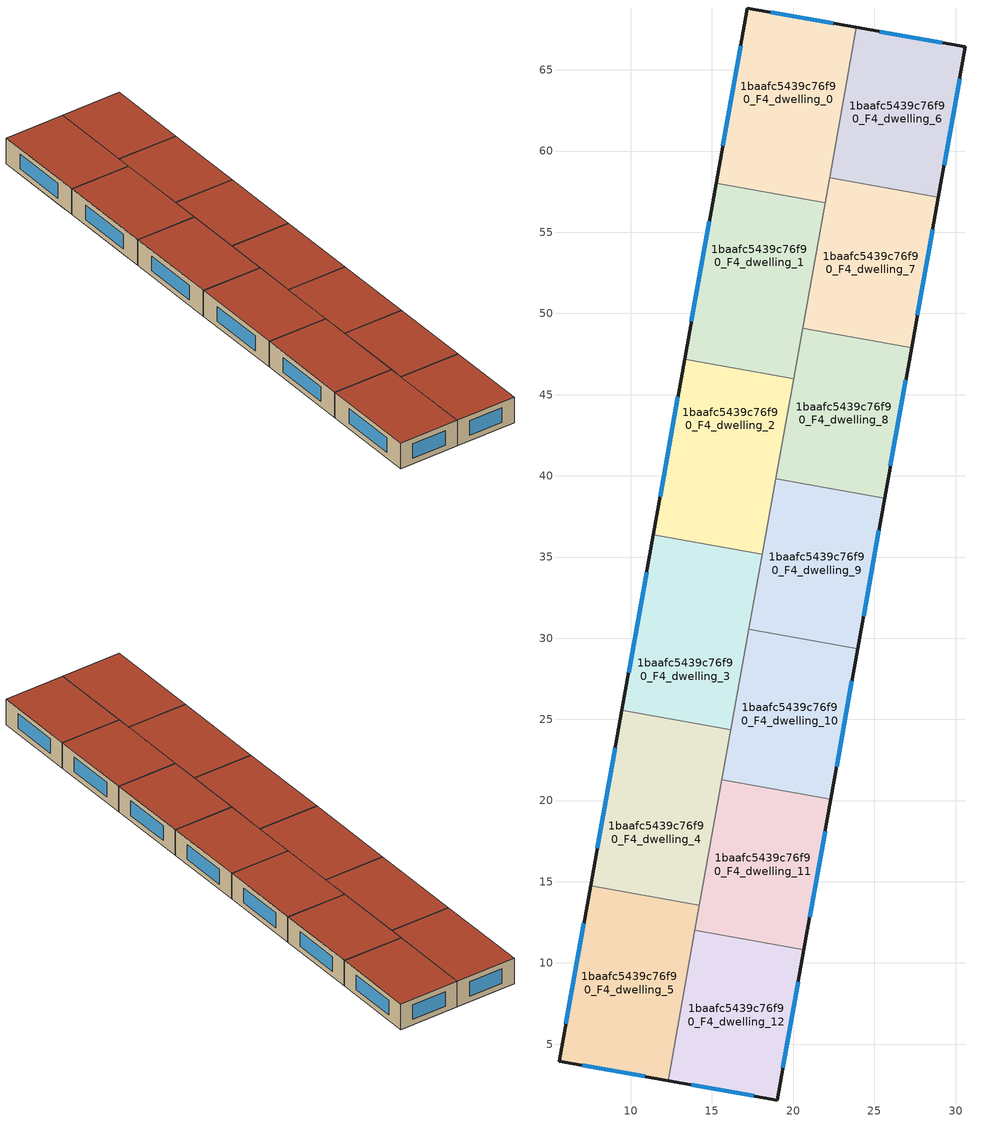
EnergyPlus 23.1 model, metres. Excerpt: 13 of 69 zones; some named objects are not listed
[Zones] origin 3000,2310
1baafc5439c76f90_F4_dwelling_0
 floor to 1baafc5439c76f90_F3_dwelling_1 (EU_floor_Construction): 23.9,67.62 22.24,58.35 15.53,59.55 17.19,68.81 z12
 floor to 1baafc5439c76f90_F3_dwelling_3 (EU_floor_Construction): 22.24,58.35 21.96,56.8 15.25,58 15.53,59.55 z12
 wall outside (EU_wall_Construction): 23.9,67.62 17.19,68.81 15.25,58 z12:15
 wall to 1baafc5439c76f90_F4_dwelling_1 (EU_wall_Construction): 15.25,58 21.96,56.8 z12:15
 wall to 1baafc5439c76f90_F4_dwelling_6 (EU_wall_Construction): 22.24,58.36 23.9,67.62 z12:15
 wall to 1baafc5439c76f90_F4_dwelling_7 (EU_wall_Construction): 21.96,56.8 22.24,58.36 z12:15
 window (EU_Window_Construction): 22.46,67.87 18.62,68.56 / 16.77,66.5 15.67,60.32 z12.64:14.36
 roof outside (EU_roof_Construction): 21.96,56.8 23.9,67.62 17.19,68.81 15.25,58 z15
1baafc5439c76f90_F4_dwelling_1
 floor to 1baafc5439c76f90_F3_dwelling_3 (EU_floor_Construction): 21.96,56.8 20.58,49.09 13.87,50.29 15.25,58 z12
 floor to 1baafc5439c76f90_F3_dwelling_5 (EU_floor_Construction): 20.58,49.09 20.03,45.99 13.32,47.19 13.87,50.29 z12
 wall outside (EU_wall_Construction): 15.25,58 13.32,47.19 z12:15
 wall to 1baafc5439c76f90_F4_dwelling_2 (EU_wall_Construction): 13.32,47.19 20.03,45.99 z12:15
 wall to 1baafc5439c76f90_F4_dwelling_7 (EU_wall_Construction): 20.58,49.09 21.96,56.8 z12:15
 wall to 1baafc5439c76f90_F4_dwelling_8 (EU_wall_Construction): 20.03,45.99 20.58,49.09 z12:15
 window (EU_Window_Construction): 14.84,55.69 13.74,49.51 z12.64:14.36
 roof outside (EU_roof_Construction): 20.03,45.99 21.96,56.8 15.25,58 13.32,47.19 z15
1baafc5439c76f90_F4_dwelling_10
 floor adiabatic (EU_floor_Construction): 23.98,29.35 22.32,20.09 15.61,21.29 17.27,30.55 z12
 wall outside (EU_wall_Construction): 22.32,20.09 23.98,29.36 z12:15
 wall to 1baafc5439c76f90_F4_dwelling_9 (EU_wall_Construction): 23.98,29.36 17.27,30.56 z12:15
 wall to 1baafc5439c76f90_F4_dwelling_11 (EU_wall_Construction): 15.61,21.29 22.32,20.09 z12:15
 wall to 1baafc5439c76f90_F4_dwelling_3 (EU_wall_Construction): 17.27,30.56 16.16,24.37 z12:15
 wall to 1baafc5439c76f90_F4_dwelling_4 (EU_wall_Construction): 16.16,24.37 15.61,21.29 z12:15
 window (EU_Window_Construction): 22.68,22.07 23.63,27.37 z12.64:14.36
 roof outside (EU_roof_Construction): 22.32,20.09 23.98,29.36 17.27,30.56 15.61,21.29 z15
1baafc5439c76f90_F4_dwelling_11
 floor adiabatic (EU_floor_Construction): 22.32,20.09 20.67,10.82 13.96,12.02 15.61,21.29 z12
 wall outside (EU_wall_Construction): 20.67,10.82 22.32,20.09 z12:15
 wall to 1baafc5439c76f90_F4_dwelling_12 (EU_wall_Construction): 13.96,12.02 20.67,10.82 z12:15
 wall to 1baafc5439c76f90_F4_dwelling_4 (EU_wall_Construction): 15.61,21.29 14.23,13.56 z12:15
 wall to 1baafc5439c76f90_F4_dwelling_5 (EU_wall_Construction): 14.23,13.56 13.96,12.02 z12:15
 window (EU_Window_Construction): 21.02,12.81 21.97,18.11 z12.64:14.36
 roof outside (EU_roof_Construction): 20.67,10.82 22.32,20.09 15.61,21.29 13.96,12.02 z15
1baafc5439c76f90_F4_dwelling_12
 floor to 1baafc5439c76f90_F3_dwelling_12 (EU_floor_Construction): 20.67,10.82 19.01,1.56 12.3,2.75 13.96,12.02 z12
 wall outside (EU_wall_Construction): 12.3,2.75 19.01,1.56 20.67,10.82 z12:15
 wall to 1baafc5439c76f90_F4_dwelling_5 (EU_wall_Construction): 13.96,12.02 12.3,2.75 z12:15
 window (EU_Window_Construction): 19.36,3.55 20.31,8.84 / 13.74,2.5 17.57,1.82 z12.64:14.36
 roof outside (EU_roof_Construction): 19.01,1.56 20.67,10.82 13.96,12.02 12.3,2.75 z15
1baafc5439c76f90_F4_dwelling_2
 floor to 1baafc5439c76f90_F3_dwelling_5 (EU_floor_Construction): 20.03,45.99 18.93,39.82 12.22,41.02 13.32,47.19 z12
 floor to 1baafc5439c76f90_F3_dwelling_7 (EU_floor_Construction): 18.93,39.82 18.1,35.18 11.39,36.38 12.22,41.02 z12
 wall outside (EU_wall_Construction): 13.32,47.19 11.39,36.38 z12:15
 wall to 1baafc5439c76f90_F4_dwelling_3 (EU_wall_Construction): 11.39,36.38 18.1,35.18 z12:15
 wall to 1baafc5439c76f90_F4_dwelling_8 (EU_wall_Construction): 18.93,39.82 20.03,45.99 z12:15
 wall to 1baafc5439c76f90_F4_dwelling_9 (EU_wall_Construction): 18.1,35.18 18.93,39.82 z12:15
 window (EU_Window_Construction): 12.91,44.88 11.8,38.7 z12.64:14.36
 roof outside (EU_roof_Construction): 18.1,35.18 20.03,45.99 13.32,47.19 11.39,36.38 z15
1baafc5439c76f90_F4_dwelling_3
 floor to 1baafc5439c76f90_F3_dwelling_9 (EU_floor_Construction): 17.27,30.55 16.16,24.37 9.46,25.57 10.56,31.75 z12
 floor to 1baafc5439c76f90_F3_dwelling_7 (EU_floor_Construction): 18.1,35.18 17.27,30.55 10.56,31.75 11.39,36.38 z12
 wall outside (EU_wall_Construction): 11.39,36.38 9.46,25.57 z12:15
 wall to 1baafc5439c76f90_F4_dwelling_4 (EU_wall_Construction): 9.46,25.57 16.16,24.37 z12:15
 wall to 1baafc5439c76f90_F4_dwelling_9 (EU_wall_Construction): 17.27,30.56 18.1,35.18 z12:15
 window (EU_Window_Construction): 10.97,34.07 9.87,27.89 z12.64:14.36
 roof outside (EU_roof_Construction): 16.16,24.37 18.1,35.18 11.39,36.38 9.46,25.57 z15
1baafc5439c76f90_F4_dwelling_4
 floor adiabatic (EU_floor_Construction): 15.61,21.29 14.23,13.56 7.52,14.76 8.9,22.49 z12
 floor to 1baafc5439c76f90_F3_dwelling_9 (EU_floor_Construction): 16.16,24.37 15.61,21.29 8.9,22.49 9.46,25.57 z12
 wall outside (EU_wall_Construction): 9.46,25.57 7.52,14.76 z12:15
 wall to 1baafc5439c76f90_F4_dwelling_5 (EU_wall_Construction): 7.52,14.76 14.23,13.56 z12:15
 window (EU_Window_Construction): 9.04,23.26 7.94,17.08 z12.64:14.36
 roof outside (EU_roof_Construction): 14.23,13.56 16.16,24.37 9.46,25.57 7.52,14.76 z15
1baafc5439c76f90_F4_dwelling_5
 floor adiabatic (EU_floor_Construction): 14.23,13.56 12.3,2.75 5.59,3.95 7.52,14.76 z12
 wall outside (EU_wall_Construction): 7.52,14.76 5.59,3.95 12.3,2.75 z12:15
 window (EU_Window_Construction): 7.03,3.69 10.86,3.01 / 7.11,12.44 6,6.26 z12.64:14.36
 roof outside (EU_roof_Construction): 12.3,2.75 14.23,13.56 7.52,14.76 5.59,3.95 z15
1baafc5439c76f90_F4_dwelling_6
 floor to 1baafc5439c76f90_F3_dwelling_0 (EU_floor_Construction): 30.61,66.43 28.95,57.16 22.24,58.36 23.9,67.62 z12
 wall outside (EU_wall_Construction): 28.95,57.16 30.61,66.43 23.9,67.62 z12:15
 wall to 1baafc5439c76f90_F4_dwelling_7 (EU_wall_Construction): 22.24,58.36 28.95,57.16 z12:15
 window (EU_Window_Construction): 29.17,66.68 25.33,67.36 / 29.31,59.14 30.25,64.44 z12.64:14.36
 roof outside (EU_roof_Construction): 28.95,57.16 30.61,66.43 23.9,67.62 22.24,58.36 z15
1baafc5439c76f90_F4_dwelling_7
 floor to 1baafc5439c76f90_F3_dwelling_2 (EU_floor_Construction): 28.95,57.15 27.29,47.89 20.58,49.09 22.24,58.35 z12
 wall outside (EU_wall_Construction): 27.29,47.89 28.95,57.16 z12:15
 wall to 1baafc5439c76f90_F4_dwelling_8 (EU_wall_Construction): 20.58,49.09 27.29,47.89 z12:15
 window (EU_Window_Construction): 27.65,49.87 28.6,55.17 z12.64:14.36
 roof outside (EU_roof_Construction): 27.29,47.89 28.95,57.16 22.24,58.36 20.58,49.09 z15
1baafc5439c76f90_F4_dwelling_8
 floor adiabatic (EU_floor_Construction): 27.29,47.89 25.64,38.62 18.93,39.82 20.58,49.09 z12
 wall outside (EU_wall_Construction): 25.64,38.62 27.29,47.89 z12:15
 wall to 1baafc5439c76f90_F4_dwelling_9 (EU_wall_Construction): 18.93,39.82 25.64,38.62 z12:15
 window (EU_Window_Construction): 25.99,40.61 26.94,45.9 z12.64:14.36
 roof outside (EU_roof_Construction): 25.64,38.62 27.29,47.89 20.58,49.09 18.93,39.82 z15
1baafc5439c76f90_F4_dwelling_9
 floor adiabatic (EU_floor_Construction): 25.64,38.62 23.98,29.36 17.27,30.56 18.93,39.82 z12
 wall outside (EU_wall_Construction): 23.98,29.36 25.64,38.62 z12:15
 window (EU_Window_Construction): 24.33,31.34 25.28,36.64 z12.64:14.36
 roof outside (EU_roof_Construction): 23.98,29.36 25.64,38.62 18.93,39.82 17.27,30.56 z15
[Building]
EU S2 Campaign: North Axis=0; Terrain=City; Solar Distribution=FullExterior
[Site:Location]
Yerevan-Zvartnots.Intl.AP: Latitude=40.15; Longitude=44.383; Time Zone=4; Elevation=854
[SizingPeriod:WeatherFileDays]
AnnualSizingPeriod: Begin Month=1; Begin Day of Month=1; End Month=12; End Day of Month=31; Day of Week for Start Day=Monday; Use Weather File Daylight Saving Period=No; Use Weather File Rain and Snow Indicators=No
[MATERIAL]
EU_InternalMass_Material: Roughness=MediumRough; Thickness=0.1; Conductivity=1; Density=1800; Specific Heat=900; Thermal Absorptance=0.9; Solar Absorptance=0.7; Visible Absorptance=0.7
[MATERIAL:NOMASS] Roughness=MediumRough; Thermal Absorptance=0.9; Solar Absorptance=0.7; Visible Absorptance=0.7
Name | Thermal Resistance
EU_wall_NoMass | 1.05043
EU_roof_NoMass | 1.45357
EU_floor_NoMass | 0.478065
[WINDOWMATERIAL:SIMPLEGLAZINGSYSTEM]
EU_Window_SimpleGlazing: UFactor=2.5566; Solar Heat Gain Coefficient=0.75; Visible Transmittance=0.75
[CONSTRUCTION]
EU_wall_Construction: EU_wall_NoMass
EU_roof_Construction: EU_roof_NoMass
EU_floor_Construction: EU_floor_NoMass
EU_Window_Construction: EU_Window_SimpleGlazing
EU_InternalMass_Construction: EU_InternalMass_Material
[ZONE] Type=1; Multiplier=1; Ceiling Height=autocalculate; Floor Area=autocalculate; Part of Total Floor Area=Yes
Name | Volume
1baafc5439c76f90_F4_dwelling_0; 1baafc5439c76f90_F4_dwelling_5 | 224.561
1baafc5439c76f90_F4_dwelling_1; 1baafc5439c76f90_F4_dwelling_2 | 224.552
1baafc5439c76f90_F4_dwelling_10; 1baafc5439c76f90_F4_dwelling_11; 1baafc5439c76f90_F4_dwelling_9 | 192.497
1baafc5439c76f90_F4_dwelling_12 | 192.482
1baafc5439c76f90_F4_dwelling_3 | 224.538
1baafc5439c76f90_F4_dwelling_4 | 224.539
1baafc5439c76f90_F4_dwelling_6 | 192.51
1baafc5439c76f90_F4_dwelling_7 | 192.538
1baafc5439c76f90_F4_dwelling_8 | 192.502
[INTERNALMASS] Construction=EU_InternalMass_Construction
Name | Zone or ZoneList | Surface Area
1baafc5439c76f90_F4_dwelling_0_EU_InternalMass | 1baafc5439c76f90_F4_dwelling_0 | 74.8537
1baafc5439c76f90_F4_dwelling_1_EU_InternalMass | 1baafc5439c76f90_F4_dwelling_1 | 74.8506
1baafc5439c76f90_F4_dwelling_2_EU_InternalMass | 1baafc5439c76f90_F4_dwelling_2 | 74.8506
1baafc5439c76f90_F4_dwelling_3_EU_InternalMass | 1baafc5439c76f90_F4_dwelling_3 | 74.8463
1baafc5439c76f90_F4_dwelling_4_EU_InternalMass | 1baafc5439c76f90_F4_dwelling_4 | 74.8463
1baafc5439c76f90_F4_dwelling_5_EU_InternalMass | 1baafc5439c76f90_F4_dwelling_5 | 74.8537
1baafc5439c76f90_F4_dwelling_6_EU_InternalMass | 1baafc5439c76f90_F4_dwelling_6 | 64.1701
1baafc5439c76f90_F4_dwelling_7_EU_InternalMass | 1baafc5439c76f90_F4_dwelling_7 | 64.1792
1baafc5439c76f90_F4_dwelling_8_EU_InternalMass | 1baafc5439c76f90_F4_dwelling_8 | 64.1673
1baafc5439c76f90_F4_dwelling_9_EU_InternalMass | 1baafc5439c76f90_F4_dwelling_9 | 64.1658
1baafc5439c76f90_F4_dwelling_10_EU_InternalMass | 1baafc5439c76f90_F4_dwelling_10 | 64.1658
1baafc5439c76f90_F4_dwelling_11_EU_InternalMass | 1baafc5439c76f90_F4_dwelling_11 | 64.1658
1baafc5439c76f90_F4_dwelling_12_EU_InternalMass | 1baafc5439c76f90_F4_dwelling_12 | 64.1607
[OTHEREQUIPMENT] Fuel Type=Electricity; Design Level Calculation Method=Watts/Area; Power per Zone Floor Area=1; Fraction Latent=0; Fraction Radiant=0; Fraction Lost=0; Carbon Dioxide Generation Rate=0; EndUse Subcategory=EU_Step8_InternalGains
Name | Zone or ZoneList or Space or SpaceList | Schedule
EU_Step8_InternalGain_1baafc5439c76f90_F4_dwelling_0_f000 | 1baafc5439c76f90_F4_dwelling_0 | EU_Step8_GainSchedule_1baafc5439c76f90_F4_dwelling_0_f000
EU_Step8_InternalGain_1baafc5439c76f90_F4_dwelling_1_f000 | 1baafc5439c76f90_F4_dwelling_1 | EU_Step8_GainSchedule_1baafc5439c76f90_F4_dwelling_1_f000
EU_Step8_InternalGain_1baafc5439c76f90_F4_dwelling_2_f000 | 1baafc5439c76f90_F4_dwelling_2 | EU_Step8_GainSchedule_1baafc5439c76f90_F4_dwelling_2_f000
EU_Step8_InternalGain_1baafc5439c76f90_F4_dwelling_3_f000 | 1baafc5439c76f90_F4_dwelling_3 | EU_Step8_GainSchedule_1baafc5439c76f90_F4_dwelling_3_f000
EU_Step8_InternalGain_1baafc5439c76f90_F4_dwelling_4_f000 | 1baafc5439c76f90_F4_dwelling_4 | EU_Step8_GainSchedule_1baafc5439c76f90_F4_dwelling_4_f000
EU_Step8_InternalGain_1baafc5439c76f90_F4_dwelling_5_f000 | 1baafc5439c76f90_F4_dwelling_5 | EU_Step8_GainSchedule_1baafc5439c76f90_F4_dwelling_5_f000
EU_Step8_InternalGain_1baafc5439c76f90_F4_dwelling_6_f000 | 1baafc5439c76f90_F4_dwelling_6 | EU_Step8_GainSchedule_1baafc5439c76f90_F4_dwelling_6_f000
EU_Step8_InternalGain_1baafc5439c76f90_F4_dwelling_7_f000 | 1baafc5439c76f90_F4_dwelling_7 | EU_Step8_GainSchedule_1baafc5439c76f90_F4_dwelling_7_f000
EU_Step8_InternalGain_1baafc5439c76f90_F4_dwelling_8_f000 | 1baafc5439c76f90_F4_dwelling_8 | EU_Step8_GainSchedule_1baafc5439c76f90_F4_dwelling_8_f000
EU_Step8_InternalGain_1baafc5439c76f90_F4_dwelling_9_f000 | 1baafc5439c76f90_F4_dwelling_9 | EU_Step8_GainSchedule_1baafc5439c76f90_F4_dwelling_9_f000
EU_Step8_InternalGain_1baafc5439c76f90_F4_dwelling_10_f000 | 1baafc5439c76f90_F4_dwelling_10 | EU_Step8_GainSchedule_1baafc5439c76f90_F4_dwelling_10_f000
EU_Step8_InternalGain_1baafc5439c76f90_F4_dwelling_11_f000 | 1baafc5439c76f90_F4_dwelling_11 | EU_Step8_GainSchedule_1baafc5439c76f90_F4_dwelling_11_f000
EU_Step8_InternalGain_1baafc5439c76f90_F4_dwelling_12_f000 | 1baafc5439c76f90_F4_dwelling_12 | EU_Step8_GainSchedule_1baafc5439c76f90_F4_dwelling_12_f000
[ZONEVENTILATION:DESIGNFLOWRATE] Schedule=EU_AlwaysOn; Design Flow Rate Calculation Method=AirChanges/Hour; Air Changes per Hour=0.557805; Ventilation Type=Natural; Fan Pressure Rise=0; Fan Total Efficiency=1; Constant Term Coefficient=1; Temperature Term Coefficient=0; Velocity Term Coefficient=0; Velocity Squared Term Coefficient=0; Minimum Indoor Temperature=-100; Maximum Indoor Temperature=100; Delta Temperature=-100; Minimum Outdoor Temperature=-100; Maximum Outdoor Temperature=100; Maximum Wind Speed=40
Name | Zone or ZoneList or Space or SpaceList
EU_ConstantAir_1baafc5439c76f90_F4_dwelling_0 | 1baafc5439c76f90_F4_dwelling_0
EU_ConstantAir_1baafc5439c76f90_F4_dwelling_1 | 1baafc5439c76f90_F4_dwelling_1
EU_ConstantAir_1baafc5439c76f90_F4_dwelling_2 | 1baafc5439c76f90_F4_dwelling_2
EU_ConstantAir_1baafc5439c76f90_F4_dwelling_3 | 1baafc5439c76f90_F4_dwelling_3
EU_ConstantAir_1baafc5439c76f90_F4_dwelling_4 | 1baafc5439c76f90_F4_dwelling_4
EU_ConstantAir_1baafc5439c76f90_F4_dwelling_5 | 1baafc5439c76f90_F4_dwelling_5
EU_ConstantAir_1baafc5439c76f90_F4_dwelling_6 | 1baafc5439c76f90_F4_dwelling_6
EU_ConstantAir_1baafc5439c76f90_F4_dwelling_7 | 1baafc5439c76f90_F4_dwelling_7
EU_ConstantAir_1baafc5439c76f90_F4_dwelling_8 | 1baafc5439c76f90_F4_dwelling_8
EU_ConstantAir_1baafc5439c76f90_F4_dwelling_9 | 1baafc5439c76f90_F4_dwelling_9
EU_ConstantAir_1baafc5439c76f90_F4_dwelling_10 | 1baafc5439c76f90_F4_dwelling_10
EU_ConstantAir_1baafc5439c76f90_F4_dwelling_11 | 1baafc5439c76f90_F4_dwelling_11
EU_ConstantAir_1baafc5439c76f90_F4_dwelling_12 | 1baafc5439c76f90_F4_dwelling_12
[HVACTEMPLATE:ZONE:IDEALLOADSAIRSYSTEM] System Availability Schedule=EU_AlwaysOn; Maximum Heating Supply Air Temperature=50; Minimum Cooling Supply Air Temperature=13; Maximum Heating Supply Air Humidity Ratio=0.0156; Minimum Cooling Supply Air Humidity Ratio=0.0077; Heating Limit=NoLimit; Cooling Limit=NoLimit; Heating Availability Schedule=EU_AlwaysOn; Cooling Availability Schedule=EU_CoolingOff; Dehumidification Control Type=ConstantSensibleHeatRatio; Cooling Sensible Heat Ratio=0.7; Dehumidification Setpoint=60; Humidification Control Type=None; Humidification Setpoint=30; Outdoor Air Method=None; Outdoor Air Flow Rate per Person=0.00944; Outdoor Air Flow Rate per Zone Floor Area=0; Outdoor Air Flow Rate per Zone=0; Demand Controlled Ventilation Type=None; Outdoor Air Economizer Type=NoEconomizer; Heat Recovery Type=None; Sensible Heat Recovery Effectiveness=0.7; Latent Heat Recovery Effectiveness=0.65
Name | Template Thermostat
1baafc5439c76f90_F4_dwelling_0 | EU_HeatOnly_1baafc5439c76f90_F4_dwelling_0
1baafc5439c76f90_F4_dwelling_1 | EU_HeatOnly_1baafc5439c76f90_F4_dwelling_1
1baafc5439c76f90_F4_dwelling_2 | EU_HeatOnly_1baafc5439c76f90_F4_dwelling_2
1baafc5439c76f90_F4_dwelling_3 | EU_HeatOnly_1baafc5439c76f90_F4_dwelling_3
1baafc5439c76f90_F4_dwelling_4 | EU_HeatOnly_1baafc5439c76f90_F4_dwelling_4
1baafc5439c76f90_F4_dwelling_5 | EU_HeatOnly_1baafc5439c76f90_F4_dwelling_5
1baafc5439c76f90_F4_dwelling_6 | EU_HeatOnly_1baafc5439c76f90_F4_dwelling_6
1baafc5439c76f90_F4_dwelling_7 | EU_HeatOnly_1baafc5439c76f90_F4_dwelling_7
1baafc5439c76f90_F4_dwelling_8 | EU_HeatOnly_1baafc5439c76f90_F4_dwelling_8
1baafc5439c76f90_F4_dwelling_9 | EU_HeatOnly_1baafc5439c76f90_F4_dwelling_9
1baafc5439c76f90_F4_dwelling_10 | EU_HeatOnly_1baafc5439c76f90_F4_dwelling_10
1baafc5439c76f90_F4_dwelling_11 | EU_HeatOnly_1baafc5439c76f90_F4_dwelling_11
1baafc5439c76f90_F4_dwelling_12 | EU_HeatOnly_1baafc5439c76f90_F4_dwelling_12
[SIZING:ZONE] Zone Cooling Design Supply Air Temperature Input Method=SupplyAirTemperature; Zone Cooling Design Supply Air Temperature=13; Zone Heating Design Supply Air Temperature Input Method=SupplyAirTemperature; Zone Heating Design Supply Air Temperature=50; Zone Cooling Design Supply Air Humidity Ratio=0.008; Zone Heating Design Supply Air Humidity Ratio=0.008; Cooling Design Air Flow Method=DesignDay; Cooling Design Air Flow Rate=0; Cooling Minimum Air Flow per Zone Floor Area=0.000762; Cooling Minimum Air Flow=0; Cooling Minimum Air Flow Fraction=0.2; Heating Design Air Flow Method=DesignDay; Heating Design Air Flow Rate=0; Heating Maximum Air Flow per Zone Floor Area=0.002032; Heating Maximum Air Flow=0.141576; Heating Maximum Air Flow Fraction=0.3; Account for Dedicated Outdoor Air System=No; Dedicated Outdoor Air System Control Strategy=NeutralSupplyAir; Dedicated Outdoor Air Low Setpoint Temperature for Design=autosize; Dedicated Outdoor Air High Setpoint Temperature for Design=autosize; Zone Load Sizing Method=Sensible Load Only No Latent Load; Zone Latent Cooling Design Supply Air Humidity Ratio Input Method=HumidityRatioDifference; Zone Cooling Design Supply Air Humidity Ratio Difference=0.005; Zone Latent Heating Design Supply Air Humidity Ratio Input Method=HumidityRatioDifference; Zone Humidification Design Supply Air Humidity Ratio Difference=0.005
1baafc5439c76f90_F4_dwelling_0; 1baafc5439c76f90_F4_dwelling_1; 1baafc5439c76f90_F4_dwelling_2; 1baafc5439c76f90_F4_dwelling_3; 1baafc5439c76f90_F4_dwelling_4; 1baafc5439c76f90_F4_dwelling_5; 1baafc5439c76f90_F4_dwelling_6; 1baafc5439c76f90_F4_dwelling_7; 1baafc5439c76f90_F4_dwelling_8; 1baafc5439c76f90_F4_dwelling_9; 1baafc5439c76f90_F4_dwelling_10; 1baafc5439c76f90_F4_dwelling_11; 1baafc5439c76f90_F4_dwelling_12
[SCHEDULE:CONSTANT]
Name | Hourly Value
EU_AlwaysOn | 1
EU_CoolingOff | 0
[SCHEDULE:FILE] Column Number=1; Rows to Skip at Top=0; Number of Hours of Data=8760; Column Separator=Comma; Interpolate to Timestep=No; Minutes per Item=60; Adjust Schedule for Daylight Savings=Yes
Name | File
EU_Step8_GainSchedule_1baafc5439c76f90_F4_dwelling_0_f000 | ../../schedules/1baafc5439c76f90/1baafc5439c76f90_F4_dwelling_0_f000_gain.csv
EU_Step8_GainSchedule_1baafc5439c76f90_F4_dwelling_1_f000 | ../../schedules/1baafc5439c76f90/1baafc5439c76f90_F4_dwelling_1_f000_gain.csv
EU_Step8_GainSchedule_1baafc5439c76f90_F4_dwelling_2_f000 | ../../schedules/1baafc5439c76f90/1baafc5439c76f90_F4_dwelling_2_f000_gain.csv
EU_Step8_GainSchedule_1baafc5439c76f90_F4_dwelling_3_f000 | ../../schedules/1baafc5439c76f90/1baafc5439c76f90_F4_dwelling_3_f000_gain.csv
EU_Step8_GainSchedule_1baafc5439c76f90_F4_dwelling_4_f000 | ../../schedules/1baafc5439c76f90/1baafc5439c76f90_F4_dwelling_4_f000_gain.csv
EU_Step8_GainSchedule_1baafc5439c76f90_F4_dwelling_5_f000 | ../../schedules/1baafc5439c76f90/1baafc5439c76f90_F4_dwelling_5_f000_gain.csv
EU_Step8_GainSchedule_1baafc5439c76f90_F4_dwelling_6_f000 | ../../schedules/1baafc5439c76f90/1baafc5439c76f90_F4_dwelling_6_f000_gain.csv
EU_Step8_GainSchedule_1baafc5439c76f90_F4_dwelling_7_f000 | ../../schedules/1baafc5439c76f90/1baafc5439c76f90_F4_dwelling_7_f000_gain.csv
EU_Step8_GainSchedule_1baafc5439c76f90_F4_dwelling_8_f000 | ../../schedules/1baafc5439c76f90/1baafc5439c76f90_F4_dwelling_8_f000_gain.csv
EU_Step8_GainSchedule_1baafc5439c76f90_F4_dwelling_9_f000 | ../../schedules/1baafc5439c76f90/1baafc5439c76f90_F4_dwelling_9_f000_gain.csv
EU_Step8_GainSchedule_1baafc5439c76f90_F4_dwelling_10_f000 | ../../schedules/1baafc5439c76f90/1baafc5439c76f90_F4_dwelling_10_f000_gain.csv
EU_Step8_GainSchedule_1baafc5439c76f90_F4_dwelling_11_f000 | ../../schedules/1baafc5439c76f90/1baafc5439c76f90_F4_dwelling_11_f000_gain.csv
EU_Step8_GainSchedule_1baafc5439c76f90_F4_dwelling_12_f000 | ../../schedules/1baafc5439c76f90/1baafc5439c76f90_F4_dwelling_12_f000_gain.csv
